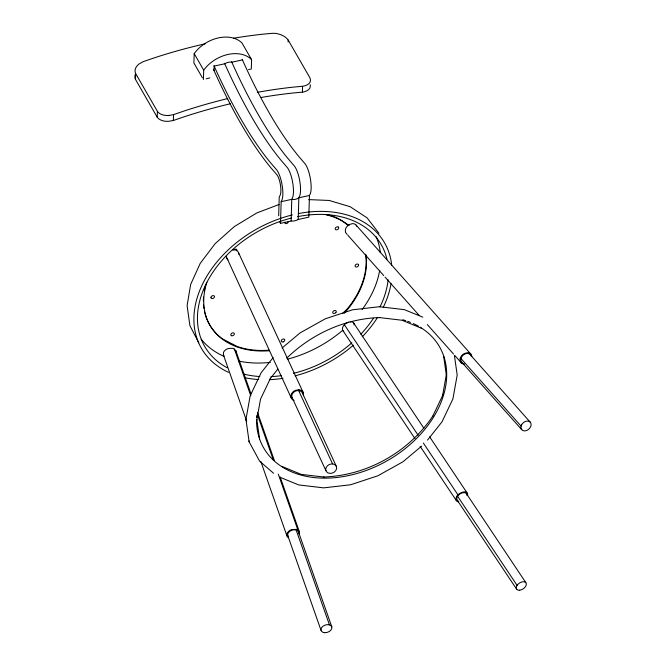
<?xml version="1.0" encoding="UTF-8"?>
<svg xmlns="http://www.w3.org/2000/svg" width="666" height="666" viewBox="0 0 666 666"><rect width="100%" height="100%" fill="white"/><g stroke="black" fill="none" stroke-linecap="round" stroke-linejoin="round"><path stroke-width="1" d="M157.234 117.233L135.489 79.412L135.664 73.56L157.409 111.372L157.234 117.233A13.437 9.124 -12 0 0 168.573 121.312L173.36 120.504L183.4 117.041A431.402 309.274 -29.9 0 1 230.561 103.713M173.36 120.504L173.535 114.644L183.566 111.189A431.402 309.274 -29.9 0 1 227.78 98.56M214.036 70.538L214.169 66.084L224.783 63.761A8.467 6.069 -29.9 0 1 231.86 62.213L242.466 59.89M278.671 215.784L279.22 197.153L280.261 194.963A14.011 3.946 77.6 0 0 280.536 185.589L280.17 183.358A9.632 2.706 77.6 0 0 277.039 174.925L270.729 167.591A382.975 107.742 77.6 0 1 213.386 69.156M242.216 59.399A377.314 106.152 77.6 0 0 298.718 156.377L305.145 163.861A15.301 4.304 77.6 0 1 310.115 177.256L310.664 180.586A19.68 5.536 77.6 0 1 310.273 193.739L309.457 195.471L308.808 217.141L298.202 219.472A8.616 5.494 1.7 0 1 291.125 221.02L280.511 223.343L281.16 201.673L281.976 199.942A19.68 5.536 77.6 0 0 282.367 186.78L281.818 183.458A15.301 4.304 77.6 0 0 276.848 170.063L270.413 162.579A377.314 106.152 77.6 0 1 213.911 65.601M288.103 41.975L288.162 40.027A13.129 7.534 13.9 0 0 278.496 33.966L276.906 33.6A13.437 7.892 11.8 0 0 272.136 33.333L263.028 34.174A431.402 309.274 -29.9 0 0 233.724 38.195M291.125 221.02L291.766 199.35L292.59 197.611A19.68 5.536 77.6 0 0 292.982 184.457L292.432 181.127A15.301 4.304 77.6 0 0 287.462 167.74L281.027 160.256A377.314 106.152 77.6 0 1 224.525 63.27M298.202 219.472L298.843 197.794L299.658 196.062A19.68 5.536 77.6 0 0 300.05 182.909L299.5 179.579A15.301 4.304 77.6 0 0 294.53 166.192L288.103 158.708A377.314 106.152 77.6 0 1 231.601 61.722M261.047 97.494A431.402 309.274 -29.9 0 1 293.298 92.974L302.406 92.133L302.572 86.272A13.711 8.059 11.8 0 0 306.526 85.165L307.592 84.624A13.395 7.692 13.9 0 0 309.923 77.839L288.162 40.027M251.307 69.081L251.59 59.674L242.066 43.107A30.819 22.095 -29.9 0 0 194.181 53.588L193.898 62.995L202.422 77.822M203.421 79.562L203.704 70.155L194.181 53.588M471.794 356.676L471.553 355.336A6.66 4.97 -41.7 0 0 467.282 352.697L464.235 353.571A6.477 4.829 -41.7 0 0 460.173 358.608C459.29 361.372 461.596 364.36 464.527 364.044M303.405 395.762L303.396 392.94L238.628 252.922A6.477 5.203 -24.8 0 0 234.116 249.767L232.467 249.842M273.551 473.251L259.59 461.122L249.117 441.808L245.954 419.405L250.066 396.337M256.751 420.238L260.506 399.184L270.529 378.113M442.624 395.479L446.37 374.442M299.209 534.14L299.367 531.759L280.128 476.939M303.396 392.94A6.477 5.203 -24.8 0 0 298.884 389.785L298.659 390.567L332.584 463.902M250.266 395.621L261.18 372.677L273.143 357.617M432.6 416.533L442.94 394.805M467.682 495.063L467.599 493.931A6.477 3.979 -33.7 0 0 463.752 491.924C459.973 492.474 455.577 495.604 455.985 499.808A6.477 3.979 -33.7 0 0 458.458 501.781M299.367 531.759L297.869 529.92L296.603 529.37L296.137 529.97L329.42 624.825M270.254 378.604L277.814 369.097M432.85 416.025C408.658 452.147 367.008 475.624 323.485 477.023M427.505 440.101L441.991 421.861L452.922 398.901L457.192 375.091L454.445 355.661M348.668 322.086C345.512 323.168 341.958 325.982 342.407 329.662A6.477 3.979 -33.7 0 0 343.731 331.277M233.691 250.041L234.016 249.717A1.89 1.349 -29.9 0 1 236.097 249.209A1.89 1.349 -29.9 0 1 236.755 250.657M342.474 313.636L347.843 308.183A86.788 62.221 -29.9 0 0 365.601 254.27M282.093 347.993L300.191 332.817L325.333 318.798L352.522 309.815L379.437 306.718L404.379 309.657L422.785 317.158M286.771 358.142C311.613 333.957 344.905 318.656 379.72 317.549L379.129 317.54L402.031 320.246L421.561 328.305M421.628 446.128L402.972 461.779L377.805 475.815L350.591 484.773L323.651 487.87L298.693 484.923L280.278 477.389M279.037 204.504L256.76 212.978L234.349 226.557L215.151 243.656L200.233 263.361L190.667 284.44L187.113 305.536L189.902 325.649L198.793 342.824M206.177 78.846L209.848 77.889M173.535 114.644L168.748 115.468M281.16 201.673L291.766 199.35A8.4 6.668 10.1 0 0 298.843 197.802L309.457 195.471M248.568 69.564L250.399 69.239M302.572 86.272L293.473 87.113A431.402 309.274 -29.9 0 0 257.301 92.333M298.884 389.785L295.596 390.301A6.66 5.353 -24.8 0 0 291.109 394.855L291.117 397.677A6.477 5.203 -24.8 0 0 294.097 400.524M460.173 358.608L460.997 358.574L521.12 426.173M308.708 199.6L329.237 200.466L350.166 206.726L367.108 217.882L378.946 233.25M324.076 477.072L301.19 474.367L281.676 466.308M456.918 496.112L457.567 496.212L517.057 585.331M296.603 529.37L291.808 529.578A6.477 4.354 -19.3 0 0 287.088 533.458L286.921 535.847A6.668 4.487 -19.3 0 0 288.428 537.687M250.932 393.731L235.814 350.657L233.05 348.268L228.255 348.485A6.477 4.354 -19.3 0 0 223.535 352.364L223.368 354.745L246.728 421.312M340.068 219.414L348.268 225.424M347.053 234.34L345.454 232.351L345.379 229.545A6.477 4.829 -41.7 0 1 349.442 224.509L352.489 223.634A6.66 4.97 -41.7 0 1 356.76 226.274M356.135 225.133L470.929 354.195M470.196 354.687L530.327 422.286M461.613 362.063L521.736 429.662M347.744 235.123L383.699 275.549M385.081 277.106L418.972 315.201M427.272 324.533L453.546 354.071M454.928 355.627L461.846 363.403M353.546 322.844L423.884 428.213M429.645 436.846L467.124 492.99M466.358 493.539L525.849 582.658M344.364 324.717L418.165 435.273M423.351 443.04L457.942 494.863M457.226 500.191L516.716 589.31M342.89 330.602L414.951 438.561M420.146 446.337L456.468 500.749M279.529 221.628L280.511 223.343M336.472 466.65A5.661 4.554 -24.8 0 0 327.297 465.892A5.661 4.554 -24.8 0 0 329.787 473.393A5.661 4.554 -24.8 0 0 336.472 466.65L302.547 393.315A5.661 4.554 -24.8 0 0 295.138 391.275A5.661 4.554 -24.8 0 0 292.524 398.351M291.966 397.302L325.899 470.637M226.124 256.277L291.117 397.677M257.459 412.329L274.292 460.298M234.315 348.826L250.799 395.812M257.326 414.41L273.135 459.44M278.288 474.125L297.869 529.92M298.518 532.017L331.81 626.873M287.779 535.589L321.062 630.444M260.814 461.446L286.921 535.847M238.628 252.922L238.844 254.304M443.606 355.819L446.362 375.316M256.801 419.364L259.557 438.861M245.954 419.405L246.079 420.271M248.984 440.875L249.117 441.808M235.814 350.657L235.947 351.823M354.112 324.925L354.021 323.784A6.477 3.979 -33.7 0 0 350.174 321.778M203.704 70.155A30.819 22.095 -29.9 0 1 251.59 59.674M135.456 79.421A13.162 8.941 -12 0 1 135.498 73.926M135.631 73.568A13.162 8.941 -12 0 1 139.077 63.928L143.09 61.705L153.13 58.242A431.402 309.274 -29.9 0 1 205.22 43.781M168.748 115.451A13.437 9.124 -12 0 1 157.376 111.38M302.406 92.133A13.711 8.059 11.8 0 0 306.352 91.026L307.417 90.484A13.395 7.692 13.9 0 0 310.115 84.674M269.106 350.166A86.788 62.221 -29.9 0 1 237.404 346.586L222.436 338.861A86.788 62.221 -29.9 0 1 204.487 311.347M203.954 308.375A86.788 62.221 -29.9 0 1 203.513 304.312M203.396 301.199A86.788 62.221 -29.9 0 1 203.521 297.019M204.237 291.009A86.788 62.221 -29.9 0 1 205.078 286.921M326.598 214.394A86.788 62.221 -29.9 0 1 339.185 218.964M420.171 327.222A101.432 72.719 -29.9 0 1 387.445 460.606A101.432 72.719 -29.9 0 1 256.493 420.637M256.535 417.549A101.432 72.719 -29.9 0 1 256.643 415.601M402.78 319.747A101.432 72.719 -29.9 0 1 405.736 320.646M407.675 321.303A101.432 72.719 -29.9 0 1 410.522 322.386M413.286 323.576A101.432 72.719 -29.9 0 1 418.523 326.248M376.24 236.746A101.881 73.044 -29.9 0 1 380.311 252.705M379.67 270.346A101.881 73.044 -29.9 0 1 362.054 309.657M342.49 330.444A101.881 73.044 -29.9 0 1 287.487 359.182M270.271 362.379A101.881 73.044 -29.9 0 1 238.411 360.997M223.901 356.318A101.881 73.044 -29.9 0 1 201.249 339.235M298.351 213.603A105.678 75.758 -29.9 0 1 391.708 265.201M391.05 283.599A105.678 75.758 -29.9 0 1 383.241 307.309M377.389 317.699A105.678 75.758 -29.9 0 1 362.287 336.738M353.346 345.204A105.678 75.758 -29.9 0 1 295.03 375.849M283.042 378.321A105.678 75.758 -29.9 0 1 269.722 379.653M258.658 379.553A105.678 75.758 -29.9 0 1 244.255 377.555M228.538 372.336A105.678 75.758 -29.9 0 1 199.925 290.018A105.678 75.758 -29.9 0 1 292.366 214.918M365.925 254.845A86.788 62.221 -29.9 0 1 344.33 313.236M269.43 350.741A86.788 62.221 -29.9 0 1 206.843 282.384M325.89 214.718A86.788 62.221 -29.9 0 1 349.059 225.574M223.934 355.769A6.66 4.479 -19.3 0 1 223.368 354.745M228.005 259.84A6.477 5.203 -24.8 0 1 226.348 257.659M288.278 221.487A1.89 1.349 -29.9 0 1 286.488 223.593A1.89 1.349 -29.9 0 1 284.798 222.244M470.754 355.652A5.661 4.221 -41.7 0 0 466.367 353.554A5.661 4.221 -41.7 0 0 461.413 357.409L460.955 358.691A5.661 4.221 -41.7 0 0 462.462 362.77M288.253 536.471A5.661 3.805 -19.3 0 1 292.016 530.169A5.661 3.805 -19.3 0 1 298.626 533.025M457.958 500.774A5.661 3.48 -33.7 0 1 460.173 493.772A5.661 3.48 -33.7 0 1 466.866 495.329M297.56 216.658A101.881 73.044 -29.9 0 1 386.988 259.274M388.12 279.82A101.881 73.044 -29.9 0 1 379.953 307.001M373.46 318.298A101.881 73.044 -29.9 0 1 360.797 334.215M351.873 342.824A101.881 73.044 -29.9 0 1 293.348 373.368M281.243 375.674A101.881 73.044 -29.9 0 1 270.937 376.623M259.79 376.54A101.881 73.044 -29.9 0 1 243.315 373.976M227.264 367.807A101.881 73.044 -29.9 0 1 203.963 288.528A101.881 73.044 -29.9 0 1 291.55 218.015M210.972 297.294L210.956 297.66A1.89 1.349 -29.9 0 0 213.628 298.11A1.89 1.349 -29.9 0 0 213.703 295.654A1.89 1.349 -29.9 0 0 210.972 297.294M358.591 264.96L358.583 265.326A1.89 1.349 -29.9 0 1 355.844 266.966A1.89 1.349 -29.9 0 1 355.919 264.51A1.89 1.349 -29.9 0 1 358.591 264.96M521.536 425.008L521.078 426.29A5.661 4.221 -41.7 0 0 524.275 430.869A5.661 4.221 -41.7 0 0 530.527 426.931L530.985 425.657A5.661 4.221 -41.7 0 0 527.788 421.07A5.661 4.221 -41.7 0 0 521.536 425.008M335.855 312.579L335.531 312.903A1.89 1.349 -29.9 0 1 332.75 312.687A1.89 1.349 -29.9 0 1 334.915 310.489A1.89 1.349 -29.9 0 1 335.855 312.579M283.2 341.874L282.75 341.974A1.89 1.349 -29.9 0 1 281.551 340.035A1.89 1.349 -29.9 0 1 284.532 339.377A1.89 1.349 -29.9 0 1 283.2 341.874M338.395 227.114L338.087 226.923A1.89 1.349 -29.9 0 0 335.248 228.371A1.89 1.349 -29.9 0 0 337.312 229.645A1.89 1.349 -29.9 0 0 338.395 227.114M231.46 335.697L231.16 335.506A1.89 1.349 -29.9 0 1 232.234 332.975A1.89 1.349 -29.9 0 1 234.299 334.249A1.89 1.349 -29.9 0 1 231.46 335.697M324.725 632.7A5.661 3.805 -19.3 0 0 331.801 626.873A5.661 3.805 -19.3 0 0 322.777 626.406A5.661 3.805 -19.3 0 0 324.725 632.7M519.638 590.234A5.661 3.48 -33.7 0 0 526.273 583.466A5.661 3.48 -33.7 0 0 517.94 584.257A5.661 3.48 -33.7 0 0 519.638 590.234"/></g></svg>
